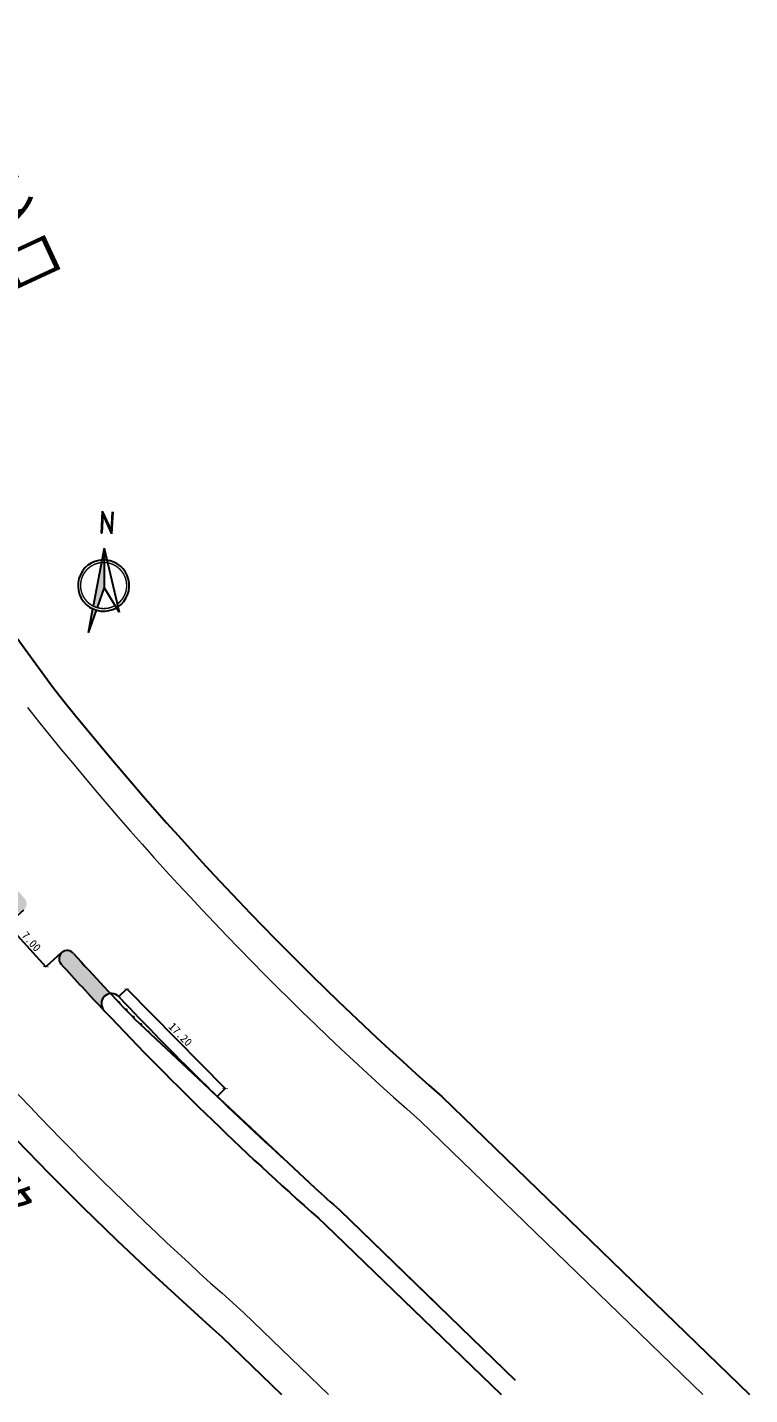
# Model space of a CAD drawing. Header units: millimetres. Extents: x 6299 to 195995, y 19522 to 226352.
# Drawn here: x 10286.4 to 10375.2, y 22324.4 to 22492.4 of the extents above; entities that cross this region are included whole.
import ezdxf

# ---------------------------------------------------------------- set-up
doc = ezdxf.new("R2010")
doc.units = ezdxf.units.MM
doc.linetypes.add('DASHDOT', pattern=[25.4, 12.7, -6.35, 0, -6.35])
for name, color, linetype in [('@-拆绿化长度', 5, 'Continuous'), ('@-指北针', 7, 'Continuous'), ('@-新建绿化长度', 7, 'Continuous'), ('@-道路名称', 7, 'Continuous'), ('@-道路红线', 1, 'Continuous'), ('@-隔离岛', 3, 'Continuous'), ('RD-中线', 1, 'DASHDOT')]:
    doc.layers.add(name, color=color, linetype=linetype)
doc.layers.add('@-路缘石', color=7, linetype='Continuous', lineweight=0)
doc.styles.add('--黑体', font='simhei.ttf')
doc.styles.add('HZTXT', font='', dxfattribs={"width": 0.7, "height": 0.2})
doc.styles.get('HZTXT').set_extended_font_data('NSimSun')
doc.dimstyles.new('标志标注', dxfattribs={"dimtxt": 1, "dimasz": 0.5, "dimexe": 0, "dimexo": 0, "dimgap": 0.25, "dimtad": 1, "dimzin": 0, "dimdsep": 46, "dimtxsty": '--黑体', "dimblk": 'ARCHTICK', "dimcen": 0.09, "dimadec": 0, "dimazin": 0, "dimtfac": 1, "dimtix": 1, "dimtmove": 2, "dimatfit": 0, "dimfxl": 1, "dimtolj": 1, "dimtzin": 0, "dimarcsym": 0})

# ---------------------------------------------------------------- blocks, each defined once
blk = doc.blocks.new('A$C464A05A1')
at = {"layer": '@-指北针', "color": 7}
for p, q in [((5.93, 29.85), (5.64, 24.45)), ((6.07, 29.07), (5.83, 24.44)), ((5.93, 29.85), (8.08, 25.1)), ((6.07, 29.07), (8.22, 24.32)), ((8.33, 29.72), (8.08, 25.1)), ((8.52, 29.71), (8.22, 24.32)), ((5.64, 24.45), (5.64, 24.45)), ((5.83, 24.44), (5.64, 24.45)), ((5.64, 24.45), (5.64, 24.45)), ((8.08, 25.1), (8.08, 25.1)), ((8.08, 25.1), (8.08, 25.1)), ((8.22, 24.32), (8.23, 24.32)), ((8.22, 24.32), (8.23, 24.32)), ((6.39, 20.77), (3.68, 6.54)), ((6.39, 20.77), (6.39, 11.06)), ((6.39, 20.77), (10.06, 5.05)), ((6.39, 11.06), (4.64, 6.16)), ((10.06, 5.05), (6.39, 11.06)), ((3.56, 5.89), (2.44, 0)), ((4.42, 5.55), (2.44, 0))]:
    blk.add_line(p, q, dxfattribs=at)
at = {"layer": '@-指北针', "color": 7, "const_width": 0.36}
for points in [[(6.98, 17.2, 1), (5.53, 5.97, 0.030023), (6.21, 5.92, 33.307369)], [(9.6, 7.02, 0.691005), (6.77, 17.22, 0.030023)], [(6.21, 5.92, 0.132908), (9.07, 6.67, 0.132908)]]:
    blk.add_lwpolyline(points, format="xyb", dxfattribs=at)
at = {"layer": '@-指北针', "color": 7}
for start, end in [(82.6567, 299.982), (303.7615, 84.2302)]:
    blk.add_arc((6.26, 11.58), 6.3, start, end, dxfattribs=at)
for points in [[(5.83, 24.44), (5.64, 24.45), (6.07, 29.07), (5.93, 29.85)], [(8.22, 24.32), (6.07, 29.07), (8.08, 25.1), (5.93, 29.85)], [(8.22, 24.32), (8.08, 25.1), (8.52, 29.71), (8.33, 29.72)], [(6.39, 20.77), (6.39, 11.06), (3.68, 6.54), (4.64, 6.16)], [(3.56, 5.89), (4.42, 5.55), (2.44, 0)]]:
    blk.add_solid(points, dxfattribs=at)
blk = doc.blocks.new('_ArchTick')
at = {"color": 0, "linetype": 'ByBlock', "const_width": 0.15}
blk.add_lwpolyline([(-0.5, -0.5), (0.5, 0.5)], dxfattribs=at)
blk = doc.blocks.new('*D49')
at = {"layer": '@-新建绿化长度', "color": 0, "lineweight": -2, "ltscale": 1.5, "transparency": 16777216}
for p, q in [((10285.95, 22383.94), (10284.01, 22382.19)), ((10284.01, 22382.19), (10288.69, 22376.99)), ((10290.64, 22378.74), (10288.69, 22376.99))]:
    blk.add_line(p, q, dxfattribs=at)
at = {"layer": 'Defpoints', "color": 0, "ltscale": 1.5, "transparency": 16777216}
for p in [(10285.95, 22383.94, 0), (10290.64, 22378.74), (10288.69, 22376.99)]:
    blk.add_point(p, dxfattribs=at)
at = {"layer": '@-新建绿化长度', "color": 0, "lineweight": -2, "ltscale": 1.5, "transparency": 16777216, "xscale": 0.5, "yscale": 0.5, "zscale": 0.5}
for p, rotation in [((10284.01, 22382.19), 132.0295628898118), ((10288.69, 22376.99), 312.0295628898118)]:
    blk.add_blockref('_ArchTick', p, dxfattribs=dict(at, rotation=rotation))
at = {"layer": '@-新建绿化长度', "color": 0, "ltscale": 1.5, "transparency": 16777216, "insert": (10286.91, 22380.09), "char_height": 1, "attachment_point": 5, "rotation": 312.0296, "style": '--黑体'}
blk.add_mtext('\\A1;7.00', dxfattribs=at)
blk = doc.blocks.new('*D52')
at = {"layer": '@-拆绿化长度', "color": 0, "lineweight": -2, "ltscale": 1.5, "transparency": 16777216}
for p, q in [((10297.68, 22373.32), (10298.66, 22374.28)), ((10298.66, 22374.28), (10310.73, 22362.03)), ((10309.75, 22361.07), (10310.73, 22362.03))]:
    blk.add_line(p, q, dxfattribs=at)
at = {"layer": 'Defpoints', "color": 0, "ltscale": 1.5, "transparency": 16777216}
for p in [(10297.68, 22373.32, 0), (10310.73, 22362.03), (10309.75, 22361.07, 0)]:
    blk.add_point(p, dxfattribs=at)
at = {"layer": '@-拆绿化长度', "color": 0, "lineweight": -2, "ltscale": 1.5, "transparency": 16777216, "xscale": 0.5, "yscale": 0.5, "zscale": 0.5}
for p, rotation in [((10298.66, 22374.28), 134.5705009567987), ((10310.73, 22362.03), 314.5705009567986)]:
    blk.add_blockref('_ArchTick', p, dxfattribs=dict(at, rotation=rotation))
at = {"layer": '@-拆绿化长度', "color": 0, "ltscale": 1.5, "transparency": 16777216, "insert": (10305.23, 22368.69), "char_height": 1, "attachment_point": 5, "rotation": 314.5705, "style": '--黑体'}
blk.add_mtext('\\A1;17.20', dxfattribs=at)

msp = doc.modelspace()

# ---------------------------------------------------------------- hatches: boundary and pattern name
at = {"layer": '@-拆绿化长度', "ltscale": 1.5}
h = msp.add_hatch(dxfattribs=at)
h.set_pattern_fill('GRASS', color=8, scale=0.05, style=0)
h.paths.add_polyline_path([(10297.687, 22373.315, 0.2357421), (10296.638, 22373.699, 0.0026704), (10299.64, 22370.536), (10309.752, 22361.067, -0.0120015)])
at = {"layer": '@-隔离岛', "ltscale": 1.5}
h = msp.add_hatch(dxfattribs=at)
h.set_pattern_fill('GRASS', color=256, scale=0.02, angle=-2e-09, style=0)
h.paths.add_polyline_path([(10243.074, 22406.313), (10242.339, 22408.173), (10223.738, 22400.826, 1), (10224.472, 22398.965)])
h.paths.add_polyline_path([(10273.368, 22400.762), (10271.796, 22399.526, 0.0121931), (10284.543, 22384.107, 1), (10286.117, 22385.345, -0.0122529)])
h.paths.add_polyline_path([(10292.106, 22378.605, 1), (10290.531, 22377.366, 0.0047886), (10295.868, 22371.599, -0.6184607), (10296.638, 22373.699, -0.0040901)])
h.paths.add_polyline_path([(10236.556, 22457.419, 1), (10233.78, 22455.722, 0.0121705), (10243.814, 22438.415), (10246.587, 22440.11, -0.0122676)])
h.paths.add_polyline_path([(10216.827, 22492.369), (10224.59, 22473.517, 0.0059374), (10228.96, 22464.789, 1), (10231.741, 22466.489, -0.0005425), (10231.337, 22467.276, -0.9399683), (10229.099, 22466.172, -0.0176517)])

# ---------------------------------------------------------------- linework, layer by layer
at = {"layer": '@-拆绿化长度', "color": 8, "linetype": 'Continuous', "ltscale": 0.01}
for centre, radius, start, end in [((10296.777, 22372.457, 0), 1.25, 43.33618, 223.33618), ((10558.802, 22618.482, 0), 358.174, 223.19481, 227.81675)]:
    msp.add_arc(centre, radius, start, end, dxfattribs=at)
at = {"layer": '@-路缘石', "color": 0, "linetype": 'Continuous', "elevation": 0}
for points in [[(10286.427, 22408.833, 0.0446433), (10334.683, 22358.07, 0.0446433)], [(10272.01, 22376.052, 0.0343898), (10313.034, 22334.496)]]:
    msp.add_lwpolyline(points, format="xyb", dxfattribs=at)
for points in [[(10334.683, 22358.07), (10369.416, 22324.438)], [(10313.034, 22334.496), (10323.419, 22324.438)]]:
    msp.add_lwpolyline(points, dxfattribs=at)
at = {"layer": '@-道路红线', "ltscale": 1.5, "elevation": 0}
msp.add_lwpolyline([(10270.778, 22437.087), (10289.56, 22411.32)], dxfattribs=at)
msp.add_lwpolyline([(10270.778, 22437.087), (10289.56, 22411.32)], dxfattribs=at)
at = {"layer": '@-道路红线', "elevation": 0}
for points in [[(10289.56, 22411.32, 0.0447048), (10337.397, 22361.01)], [(10289.56, 22411.32, 0.0447048), (10337.397, 22361.01)], [(10289.56, 22411.32, 0.0447048), (10337.397, 22361.01)], [(10289.56, 22411.32, 0.0447048), (10337.397, 22361.01)], [(10266.803, 22375.992, 0.0362901), (10310.317, 22331.558, 0.0362901)], [(10266.803, 22375.992, 0.0362901), (10310.317, 22331.558, 0.0362901)], [(10266.803, 22375.992, 0.0362901), (10310.317, 22331.558, 0.0362901)], [(10266.803, 22375.992, 0.0362901), (10310.317, 22331.558, 0.0362901)]]:
    msp.add_lwpolyline(points, format="xyb", dxfattribs=at)
for points in [[(10337.397, 22361.01), (10375.166, 22324.438)], [(10337.397, 22361.01), (10375.166, 22324.438)], [(10337.397, 22361.01), (10375.166, 22324.438)], [(10337.397, 22361.01), (10375.166, 22324.438)], [(10310.317, 22331.558), (10317.67, 22324.438)], [(10310.317, 22331.558), (10317.67, 22324.438)], [(10310.317, 22331.558), (10317.67, 22324.438)], [(10310.317, 22331.558), (10317.67, 22324.438)]]:
    msp.add_lwpolyline(points, dxfattribs=at)
at = {"layer": 'RD-中线', "color": 3, "linetype": 'Continuous'}
for p, q in [((10324.765, 22347.147, 0), (10336.57, 22335.716, 0)), ((10324.808, 22347.106, 0), (10346.361, 22326.234, 0)), ((10323.026, 22345.351, 0), (10344.622, 22324.438, 0)), ((10323.026, 22345.351, 0), (10344.622, 22324.438, 0)), ((10323.068, 22345.311, 0), (10344.622, 22324.438, 0)), ((10323.068, 22345.311, 0), (10344.622, 22324.438, 0))]:
    msp.add_line(p, q, dxfattribs=at)
at = {"layer": 'RD-中线', "color": 3, "linetype": 'Continuous', "elevation": 0}
msp.add_lwpolyline([(10321.793, 22349.792), (10299.64, 22370.536)], dxfattribs=at)
at = {"layer": 'RD-中线', "color": 3, "linetype": 'Continuous'}
for centre, radius, start, end in [((10291.318, 22377.986, 0), 1.003, 38.19006, 218.19006), ((10594.259, 22653.144, 0), 408.25, 222.25858, 223.80796), ((10594.259, 22653.144, 0), 410.25, 222.23871, 223.33618), ((10594.259, 22653.144, 0), 410.25, 223.33618, 228.6211), ((10596.729, 22655.787, 0), 411.367, 228.06033, 228.61449)]:
    msp.add_arc(centre, radius, start, end, dxfattribs=at)

# ---------------------------------------------------------------- block references
at = {"layer": '@-指北针', "xscale": 0.5, "yscale": 0.5, "zscale": 0.5}
msp.add_blockref('A$C464A05A1', (10292.67, 22418.022), dxfattribs=at)

# ---------------------------------------------------------------- texts
at = {"layer": '@-道路名称', "color": 7, "style": 'HZTXT', "width": 0.75}
for s, rotation, p in [('小区出入口', 294.87476, (10272.451, 22487.318, 0)), ('江宁南路', 307.8855, (10267.668, 22363.276, 0))]:
    msp.add_text(s, height=6, rotation=rotation, dxfattribs=at).set_placement(p)

# ---------------------------------------------------------------- dimensions: what is measured, and where the dimension line sits
at = {"layer": '@-拆绿化长度', "ltscale": 1.5}
dim = msp.add_aligned_dim(p1=(10297.682, 22373.319, 0), p2=(10309.752, 22361.067, 0), distance=1.375, dimstyle='标志标注', dxfattribs=at)
dim.commit()
dim.dimension.update_dxf_attribs({"geometry": '*D52', "text_midpoint": (10305.235, 22368.688)})
at = {"layer": '@-新建绿化长度', "ltscale": 1.5}
dim = msp.add_aligned_dim(p1=(10285.949, 22383.939, 0), p2=(10290.638, 22378.738), distance=-2.616, dimstyle='标志标注', dxfattribs=at)
dim.commit()
dim.dimension.update_dxf_attribs({"geometry": '*D49', "text_midpoint": (10286.911, 22380.093)})

doc.saveas('drawing.dxf')
